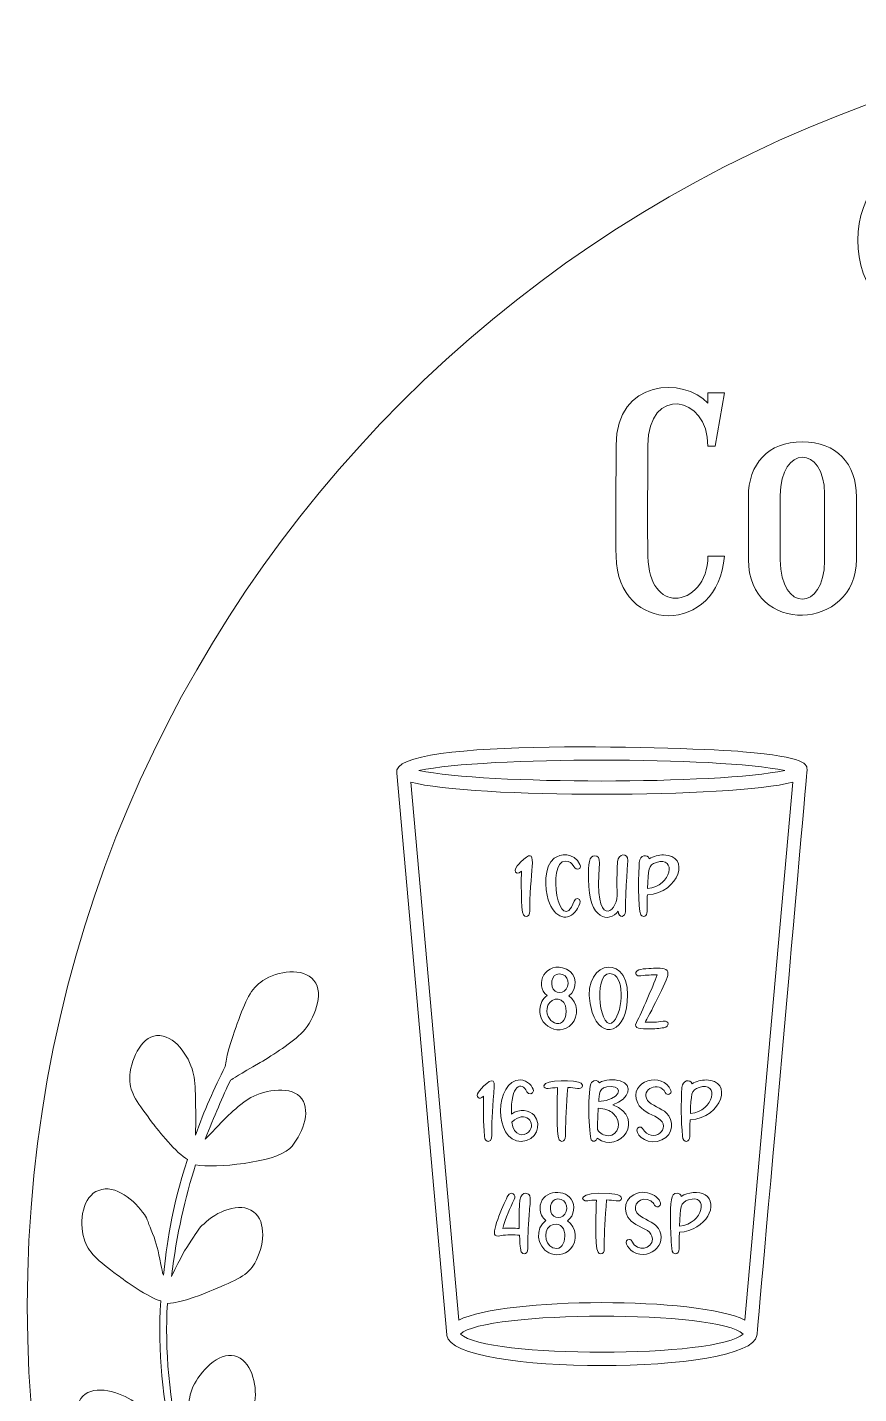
# Model space of a CAD drawing. Header units: inches. Extents: x -3.39 to 2.61, y -15.49 to -9.49.
# Drawn here: x -3.389 to -1.438, y -12.691 to -9.486 of the extents above; entities that cross this region are included whole.
import ezdxf

# ---------------------------------------------------------------- set-up
doc = ezdxf.new("R2010")
doc.units = ezdxf.units.IN
doc.header["$MEASUREMENT"] = 0
doc.layers.add('_U+0421_U+043B_U+043E_U+0439 1', color=7, linetype='Continuous')

msp = doc.modelspace()

# ---------------------------------------------------------------- linework, layer by layer
at = {"layer": '_U+0421_U+043B_U+043E_U+0439 1', "color": 1, "lineweight": 9, "true_color": 0xff0000}
msp.add_open_spline([(2.6111, -12.4861), (2.6111, -14.143), (1.268, -15.4861), (-0.3889, -15.4861), (-2.0457, -15.4861), (-3.3889, -14.143), (-3.3889, -12.4861), (-3.3889, -10.8293), (-2.0457, -9.4861), (-0.3889, -9.4861), (1.268, -9.4861), (2.6111, -10.8293), (2.6111, -12.4861)], degree=3, knots=[0, 0, 0, 0, 1, 1, 1, 2, 2, 2, 3, 3, 3, 4, 4, 4, 4], dxfattribs=at)
at = {"layer": '_U+0421_U+043B_U+043E_U+0439 1', "color": 7, "lineweight": 9, "true_color": 0xffffff}
for points, knots in [([(-1.0609, -9.9753), (-0.945, -10.2881), (-0.9581, -10.2697), (-0.934, -10.2697), (-0.934, -10.2697), (-0.934, -10.2837), (-0.934, -10.2837), (-0.934, -10.2837), (-1.0609, -10.2837), (-1.0609, -10.2837), (-1.0609, -10.2837), (-1.0609, -10.2691), (-1.0609, -10.2691), (-1.0447, -10.2714), (-1.0352, -10.2574), (-1.0407, -10.2423), (-1.0407, -10.2423), (-1.11, -10.0535), (-1.11, -10.0535), (-1.11, -10.0535), (-1.1402, -10.1021), (-1.1402, -10.1021), (-1.1402, -10.1021), (-1.1402, -10.2401), (-1.1402, -10.2401), (-1.1402, -10.2541), (-1.1318, -10.2697), (-1.1162, -10.2697), (-1.1162, -10.2697), (-1.1162, -10.2837), (-1.1162, -10.2837), (-1.1162, -10.2837), (-1.2385, -10.2837), (-1.2385, -10.2837), (-1.2385, -10.2837), (-1.2385, -10.2697), (-1.2385, -10.2697), (-1.2212, -10.2697), (-1.2145, -10.2535), (-1.2145, -10.2379), (-1.2145, -10.2379), (-1.2145, -9.8111), (-1.2145, -9.8111), (-1.234, -9.806), (-1.4055, -9.8222), (-1.4055, -9.9854), (-1.4055, -10.082), (-1.3412, -10.1602), (-1.2446, -10.1602), (-1.2446, -10.1602), (-1.2446, -10.1948), (-1.2446, -10.1948), (-1.4934, -10.1948), (-1.5274, -9.7764), (-1.2128, -9.7764), (-1.2128, -9.7764), (-1.1162, -9.7764), (-1.1162, -9.7764), (-1.1162, -9.7764), (-1.1162, -9.7904), (-1.1162, -9.7904), (-1.143, -9.7904), (-1.1402, -9.8027), (-1.1402, -9.82), (-1.1402, -9.82), (-1.1402, -10.0317), (-1.1402, -10.0317), (-1.1402, -10.0317), (-1.0078, -9.8178), (-1.0078, -9.8178), (-0.9988, -9.8032), (-1.0117, -9.7898), (-1.0245, -9.7904), (-1.0245, -9.7904), (-1.0245, -9.7764), (-1.0245, -9.7764), (-1.0245, -9.7764), (-0.934, -9.7764), (-0.934, -9.7764), (-0.934, -9.7764), (-0.934, -9.7904), (-0.934, -9.7904), (-0.9507, -9.7904), (-0.9498, -9.795), (-1.0609, -9.9753)], [0, 0, 0, 0, 1, 1, 1, 2, 2, 2, 3, 3, 3, 4, 4, 4, 5, 5, 5, 6, 6, 6, 7, 7, 7, 8, 8, 8, 9, 9, 9, 10, 10, 10, 11, 11, 11, 12, 12, 12, 13, 13, 13, 14, 14, 14, 15, 15, 15, 16, 16, 16, 17, 17, 17, 18, 18, 18, 19, 19, 19, 20, 20, 20, 21, 21, 21, 22, 22, 22, 23, 23, 23, 24, 24, 24, 25, 25, 25, 26, 26, 26, 27, 27, 27, 28, 28, 28, 28]), ([(-1.7915, -10.7264), (-1.7915, -10.7264), (-1.753, -10.7264), (-1.753, -10.7264), (-1.7655, -10.9127), (-2.0038, -10.9127), (-2.0071, -10.7269), (-2.0083, -10.6404), (-2.0071, -10.5526), (-2.0071, -10.4666), (-2.0071, -10.3099), (-1.8475, -10.3065), (-1.7915, -10.3677), (-1.7915, -10.3677), (-1.7915, -10.3432), (-1.7915, -10.3432), (-1.7915, -10.3432), (-1.753, -10.3432), (-1.753, -10.3432), (-1.753, -10.3432), (-1.7747, -10.4688), (-1.7747, -10.4688), (-1.7747, -10.4688), (-1.7915, -10.4688), (-1.7915, -10.4688), (-1.7915, -10.3479), (-1.9323, -10.3259), (-1.9323, -10.4666), (-1.9323, -10.5526), (-1.9345, -10.6415), (-1.9323, -10.7275), (-1.9306, -10.7951), (-1.9004, -10.8253), (-1.868, -10.8253), (-1.8312, -10.8253), (-1.7915, -10.7884), (-1.7915, -10.7264)], [0, 0, 0, 0, 1, 1, 1, 2, 2, 2, 3, 3, 3, 4, 4, 4, 5, 5, 5, 6, 6, 6, 7, 7, 7, 8, 8, 8, 9, 9, 9, 10, 10, 10, 11, 11, 11, 12, 12, 12, 12]), ([(-1.4429, -10.5878), (-1.4429, -10.5878), (-1.4429, -10.7342), (-1.4429, -10.7342), (-1.4429, -10.9032), (-1.6966, -10.9142), (-1.6966, -10.7342), (-1.6966, -10.7342), (-1.6966, -10.5878), (-1.6966, -10.5878), (-1.6966, -10.5107), (-1.6508, -10.4582), (-1.5697, -10.4582), (-1.4899, -10.4582), (-1.4429, -10.5102), (-1.4429, -10.5878)], [0, 0, 0, 0, 1, 1, 1, 2, 2, 2, 3, 3, 3, 4, 4, 4, 5, 5, 5, 5]), ([(-1.5178, -10.5806), (-1.5178, -10.465), (-1.6217, -10.4657), (-1.6217, -10.5839), (-1.6217, -10.5839), (-1.6217, -10.7353), (-1.6217, -10.7353), (-1.6217, -10.8581), (-1.5178, -10.858), (-1.5178, -10.737), (-1.5178, -10.737), (-1.5178, -10.5806), (-1.5178, -10.5806)], [0, 0, 0, 0, 1, 1, 1, 2, 2, 2, 3, 3, 3, 4, 4, 4, 4]), ([(-1.6767, -12.5545), (-1.6767, -12.5545), (-1.6765, -12.5545), (-1.6765, -12.5545), (-1.6764, -12.5535), (-1.5588, -11.2303), (-1.5588, -11.2294), (-1.5588, -11.2148), (-1.5588, -11.1983), (-1.7096, -11.1853), (-1.8192, -11.1758), (-2.5418, -11.1491), (-2.5218, -11.2354), (-2.5218, -11.2354), (-2.4047, -12.5527), (-2.4047, -12.5527), (-2.4047, -12.5527), (-2.4044, -12.5545), (-2.4044, -12.5545), (-2.4044, -12.5545), (-2.4044, -12.5545), (-2.4044, -12.5545), (-2.3917, -12.6494), (-1.6892, -12.6485), (-1.6767, -12.5545)], [0, 0, 0, 0, 1, 1, 1, 2, 2, 2, 3, 3, 3, 4, 4, 4, 5, 5, 5, 6, 6, 6, 7, 7, 7, 8, 8, 8, 8]), ([(-2.4697, -11.2294), (-2.3117, -11.1966), (-1.77, -11.1965), (-1.6114, -11.2294), (-1.7694, -11.2621), (-2.311, -11.2623), (-2.4697, -11.2294)], [0, 0, 0, 0, 1, 1, 1, 2, 2, 2, 2]), ([(-2.3763, -12.5185), (-2.3763, -12.5185), (-2.4885, -11.2567), (-2.4885, -11.2567), (-2.3478, -11.2948), (-1.7327, -11.2946), (-1.5926, -11.2567), (-1.5926, -11.2567), (-1.7047, -12.5185), (-1.7047, -12.5185), (-1.8145, -12.4635), (-2.268, -12.4642), (-2.3763, -12.5185)], [0, 0, 0, 0, 1, 1, 1, 2, 2, 2, 3, 3, 3, 4, 4, 4, 4]), ([(-2.2441, -11.463), (-2.2441, -11.4578), (-2.235, -11.4484), (-2.2314, -11.4447), (-2.186, -11.3994), (-2.2097, -11.4581), (-2.2097, -11.5495), (-2.2097, -11.5549), (-2.2089, -11.5641), (-2.2119, -11.5683), (-2.2152, -11.5728), (-2.2209, -11.5732), (-2.2245, -11.5681), (-2.2308, -11.5592), (-2.2296, -11.476), (-2.2293, -11.4651), (-2.2365, -11.4739), (-2.2441, -11.4699), (-2.2441, -11.463)], [0, 0, 0, 0, 1, 1, 1, 2, 2, 2, 3, 3, 3, 4, 4, 4, 5, 5, 5, 6, 6, 6, 6]), ([(-2.1664, -11.5328), (-2.1745, -11.507), (-2.1774, -11.454), (-2.1524, -11.4352), (-2.1385, -11.4248), (-2.1064, -11.4201), (-2.0918, -11.4497), (-2.0865, -11.4611), (-2.1004, -11.4647), (-2.1062, -11.4544), (-2.1108, -11.4459), (-2.1169, -11.4419), (-2.1253, -11.4419), (-2.1735, -11.4419), (-2.1383, -11.625), (-2.1058, -11.536), (-2.1029, -11.5276), (-2.091, -11.528), (-2.091, -11.5363), (-2.091, -11.5416), (-2.0972, -11.5528), (-2.1002, -11.5572), (-2.1184, -11.5843), (-2.1522, -11.5778), (-2.1664, -11.5328)], [0, 0, 0, 0, 1, 1, 1, 2, 2, 2, 3, 3, 3, 4, 4, 4, 5, 5, 5, 6, 6, 6, 7, 7, 7, 8, 8, 8, 8]), ([(-2.0719, -11.4843), (-2.0719, -11.4466), (-2.0706, -11.4293), (-2.0566, -11.4293), (-2.05, -11.4293), (-2.0452, -11.4339), (-2.0462, -11.4469), (-2.0597, -11.6047), (-2.0047, -11.5617), (-2.0047, -11.5229), (-2.0047, -11.5072), (-2.0063, -11.4865), (-2.0035, -11.4433), (-2.0024, -11.4236), (-1.9793, -11.4217), (-1.9793, -11.4405), (-1.9793, -11.4353), (-1.9851, -11.5093), (-1.9851, -11.5598), (-1.9851, -11.5742), (-2.0007, -11.5765), (-2.0024, -11.5594), (-2.0224, -11.5866), (-2.0719, -11.5824), (-2.0719, -11.4843)], [0, 0, 0, 0, 1, 1, 1, 2, 2, 2, 3, 3, 3, 4, 4, 4, 5, 5, 5, 6, 6, 6, 7, 7, 7, 8, 8, 8, 8]), ([(-1.949, -11.5677), (-1.949, -11.5677), (-1.949, -11.5677), (-1.949, -11.5677), (-1.9439, -11.575), (-1.9343, -11.5712), (-1.9343, -11.5599), (-1.9343, -11.5447), (-1.9341, -11.5316), (-1.9337, -11.5209), (-1.8573, -11.5161), (-1.8322, -11.4274), (-1.8957, -11.4274), (-1.9068, -11.4274), (-1.9196, -11.4302), (-1.9292, -11.4368), (-1.933, -11.4246), (-1.9516, -11.4273), (-1.9527, -11.4449), (-1.9538, -11.4613), (-1.957, -11.5564), (-1.949, -11.5677)], [0, 0, 0, 0, 1, 1, 1, 2, 2, 2, 3, 3, 3, 4, 4, 4, 5, 5, 5, 6, 6, 6, 7, 7, 7, 7]), ([(-1.933, -11.5063), (-1.9309, -11.4612), (-1.9321, -11.4512), (-1.9125, -11.4448), (-1.8644, -11.4293), (-1.8762, -11.5012), (-1.933, -11.5063)], [0, 0, 0, 0, 1, 1, 1, 2, 2, 2, 2]), ([(-2.063, -11.7967), (-2.0423, -11.8627), (-1.98, -11.8471), (-1.98, -11.7555), (-1.98, -11.6508), (-2.1002, -11.6786), (-2.063, -11.7967)], [0, 0, 0, 0, 1, 1, 1, 2, 2, 2, 2]), ([(-3.2589, -12.697), (-3.2305, -12.6686), (-3.1706, -12.6876), (-3.139, -12.7097), (-3.1295, -12.716), (-3.1201, -12.7254), (-3.1043, -12.7444), (-3.0928, -12.7581), (-3.0444, -12.82), (-3.0443, -12.8201), (-3.0727, -12.7065), (-3.0822, -12.5929), (-3.0759, -12.473), (-3.1043, -12.4666), (-3.1611, -12.4256), (-3.1769, -12.413), (-3.2242, -12.3783), (-3.2463, -12.3593), (-3.2558, -12.3278), (-3.2684, -12.2868), (-3.2589, -12.2268), (-3.2211, -12.2142), (-3.1832, -12.1984), (-3.1358, -12.2394), (-3.1138, -12.271), (-3.1074, -12.2804), (-3.1043, -12.2931), (-3.0948, -12.3152), (-3.0854, -12.3404), (-3.0822, -12.353), (-3.0759, -12.3877), (-3.0727, -12.3972), (-3.0727, -12.4067), (-3.0696, -12.413), (-3.0611, -12.3456), (-3.0521, -12.2595), (-3.0128, -12.1416), (-3.038, -12.129), (-3.0822, -12.0722), (-3.0948, -12.0564), (-3.1295, -12.009), (-3.1485, -11.987), (-3.1485, -11.9522), (-3.1485, -11.9112), (-3.1232, -11.8544), (-3.0854, -11.8512), (-3.0443, -11.8481), (-3.0096, -11.8986), (-3.0001, -11.9365), (-2.9925, -11.967), (-2.9938, -12.0199), (-2.9938, -12.0848), (-2.9749, -12.028), (-2.9496, -11.9743), (-2.9244, -11.9238), (-2.9212, -11.8923), (-2.9023, -11.8386), (-2.896, -11.8228), (-2.8771, -11.7692), (-2.8644, -11.7408), (-2.836, -11.7219), (-2.8013, -11.6998), (-2.7414, -11.6903), (-2.7161, -11.7219), (-2.6909, -11.7534), (-2.7161, -11.8134), (-2.7414, -11.8418), (-2.768, -11.8685), (-2.811, -11.8956), (-2.8423, -11.9144), (-2.8928, -11.9428), (-2.9055, -11.9522), (-2.9118, -11.9554), (-2.9307, -11.9933), (-2.9496, -12.0406), (-2.9717, -12.0943), (-2.9206, -12.0431), (-2.9115, -12.0278), (-2.8644, -11.9964), (-2.8297, -11.9775), (-2.7666, -11.968), (-2.7445, -11.9996), (-2.7224, -12.0311), (-2.7445, -12.0848), (-2.7729, -12.1163), (-2.811, -12.1497), (-2.947, -12.1627), (-2.9938, -12.1542), (-3.0191, -12.23), (-3.038, -12.3183), (-3.0506, -12.4162), (-3.0266, -12.368), (-3.0209, -12.3556), (-3.0033, -12.3309), (-2.9907, -12.312), (-2.9844, -12.2994), (-2.9749, -12.2931), (-2.9465, -12.2647), (-2.8897, -12.2394), (-2.8581, -12.2647), (-2.8266, -12.2868), (-2.8329, -12.3467), (-2.855, -12.3846), (-2.8707, -12.413), (-2.8992, -12.4256), (-2.9528, -12.4477), (-2.9686, -12.454), (-3.0254, -12.4793), (-3.0601, -12.4793), (-3.0664, -12.5866), (-3.0569, -12.7065), (-3.0254, -12.8296), (-3.0254, -12.8201), (-3.0222, -12.8106), (-3.0222, -12.798), (-3.0191, -12.7633), (-3.0191, -12.7475), (-3.0128, -12.7223), (-3.0065, -12.697), (-3.0065, -12.6876), (-3.0001, -12.6749), (-2.9844, -12.6402), (-2.9402, -12.5929), (-2.9023, -12.6023), (-2.8644, -12.6118), (-2.8487, -12.6686), (-2.855, -12.7096), (-2.8613, -12.7412), (-2.8802, -12.7633), (-2.9212, -12.8043), (-2.9339, -12.8169), (-2.9844, -12.8674), (-3.0128, -12.8769), (-2.9812, -12.9779), (-2.9339, -13.0757), (-2.8739, -13.1673), (-2.8739, -13.1534), (-2.8865, -13.0502), (-2.8771, -13.0126), (-2.8676, -12.9747), (-2.8329, -12.9211), (-2.7919, -12.9242), (-2.754, -12.9274), (-2.7256, -12.9811), (-2.7256, -13.0221), (-2.7256, -13.0568), (-2.7414, -13.0789), (-2.7729, -13.1262), (-2.7824, -13.142), (-2.8171, -13.1893), (-2.8423, -13.2083), (-2.8329, -13.2209), (-2.8234, -13.2335), (-2.8139, -13.2461), (-2.8108, -13.2493), (-2.8108, -13.2588), (-2.8171, -13.2619), (-2.8203, -13.2619), (-2.8203, -13.2651), (-2.8234, -13.2651), (-2.8337, -13.2651), (-2.8324, -13.2636), (-2.8644, -13.2209), (-2.8897, -13.2335), (-2.9654, -13.2272), (-2.9844, -13.2272), (-3.0412, -13.2209), (-3.0727, -13.2209), (-3.098, -13.1988), (-3.1295, -13.1704), (-3.1516, -13.1168), (-3.1295, -13.0852), (-3.1074, -13.0536), (-3.0443, -13.06), (-3.0096, -13.0757), (-2.972, -13.1008), (-2.9194, -13.1502), (-2.9055, -13.1641), (-2.9623, -13.0757), (-3.0065, -12.9811), (-3.0349, -12.8832), (-3.0664, -12.8864), (-3.1295, -12.8706), (-3.1453, -12.8643), (-3.2021, -12.8485), (-3.2305, -12.8422), (-3.2495, -12.8138), (-3.2715, -12.7822), (-3.2842, -12.7223), (-3.2589, -12.697)], [0, 0, 0, 0, 1, 1, 1, 2, 2, 2, 3, 3, 3, 4, 4, 4, 5, 5, 5, 6, 6, 6, 7, 7, 7, 8, 8, 8, 9, 9, 9, 10, 10, 10, 11, 11, 11, 12, 12, 12, 13, 13, 13, 14, 14, 14, 15, 15, 15, 16, 16, 16, 17, 17, 17, 18, 18, 18, 19, 19, 19, 20, 20, 20, 21, 21, 21, 22, 22, 22, 23, 23, 23, 24, 24, 24, 25, 25, 25, 26, 26, 26, 27, 27, 27, 28, 28, 28, 29, 29, 29, 30, 30, 30, 31, 31, 31, 32, 32, 32, 33, 33, 33, 34, 34, 34, 35, 35, 35, 36, 36, 36, 37, 37, 37, 38, 38, 38, 39, 39, 39, 40, 40, 40, 41, 41, 41, 42, 42, 42, 43, 43, 43, 44, 44, 44, 45, 45, 45, 46, 46, 46, 47, 47, 47, 48, 48, 48, 49, 49, 49, 50, 50, 50, 51, 51, 51, 52, 52, 52, 53, 53, 53, 54, 54, 54, 55, 55, 55, 56, 56, 56, 57, 57, 57, 58, 58, 58, 59, 59, 59, 60, 60, 60, 61, 61, 61, 62, 62, 62, 63, 63, 63, 63]), ([(-2.1814, -11.7714), (-2.1814, -11.7714), (-2.1814, -11.7714), (-2.1814, -11.7714), (-2.2049, -11.8194), (-2.143, -11.8599), (-2.1107, -11.8237), (-2.0946, -11.8055), (-2.096, -11.7729), (-2.118, -11.7577), (-2.0973, -11.7429), (-2.0974, -11.707), (-2.1236, -11.6951), (-2.1723, -11.6733), (-2.201, -11.7334), (-2.1686, -11.7569), (-2.1742, -11.7606), (-2.1785, -11.7655), (-2.1814, -11.7714)], [0, 0, 0, 0, 1, 1, 1, 2, 2, 2, 3, 3, 3, 4, 4, 4, 5, 5, 5, 6, 6, 6, 6]), ([(-1.9106, -11.7087), (-1.9234, -11.7085), (-1.9357, -11.709), (-1.9487, -11.711), (-1.9612, -11.713), (-1.9637, -11.704), (-1.9573, -11.6989), (-1.9512, -11.6939), (-1.9233, -11.6932), (-1.9154, -11.6932), (-1.8981, -11.6932), (-1.8853, -11.6915), (-1.8853, -11.7069), (-1.8853, -11.7202), (-1.9323, -11.8082), (-1.9389, -11.8199), (-1.9248, -11.8202), (-1.9108, -11.8198), (-1.8967, -11.8175), (-1.8802, -11.815), (-1.8818, -11.8304), (-1.895, -11.8326), (-1.9052, -11.8344), (-1.917, -11.8353), (-1.93, -11.8353), (-1.9473, -11.8353), (-1.9675, -11.8359), (-1.9594, -11.8205), (-1.9594, -11.8205), (-1.9594, -11.8205), (-1.9594, -11.8205), (-1.9454, -11.7942), (-1.9224, -11.7388), (-1.9106, -11.7087)], [0, 0, 0, 0, 1, 1, 1, 2, 2, 2, 3, 3, 3, 4, 4, 4, 5, 5, 5, 6, 6, 6, 7, 7, 7, 8, 8, 8, 9, 9, 9, 10, 10, 10, 11, 11, 11, 11]), ([(-2.1292, -11.7468), (-2.1292, -11.7468), (-2.1292, -11.7468), (-2.1292, -11.7468), (-2.1346, -11.7505), (-2.1446, -11.7513), (-2.1502, -11.7471), (-2.1637, -11.737), (-2.1599, -11.7064), (-2.1404, -11.7064), (-2.1171, -11.7064), (-2.1132, -11.736), (-2.1292, -11.7468)], [0, 0, 0, 0, 1, 1, 1, 2, 2, 2, 3, 3, 3, 4, 4, 4, 4]), ([(-2.022, -11.7058), (-1.9856, -11.7058), (-1.9902, -11.7931), (-2.0124, -11.8177), (-2.0433, -11.8527), (-2.0637, -11.7058), (-2.022, -11.7058)], [0, 0, 0, 0, 1, 1, 1, 2, 2, 2, 2]), ([(-2.1244, -11.7936), (-2.1244, -11.8463), (-2.182, -11.8194), (-2.1669, -11.7801), (-2.1591, -11.7602), (-2.1244, -11.7568), (-2.1244, -11.7936)], [0, 0, 0, 0, 1, 1, 1, 2, 2, 2, 2]), ([(-2.3071, -12.0996), (-2.3109, -12.0996), (-2.3153, -12.0963), (-2.316, -12.0872), (-2.3188, -12.0536), (-2.319, -12.0255), (-2.3183, -11.9929), (-2.3277, -12.0044), (-2.3378, -11.9943), (-2.3303, -11.984), (-2.3147, -11.9628), (-2.2898, -11.9431), (-2.2929, -11.9707), (-2.2967, -12.0137), (-2.2987, -12.0496), (-2.2987, -12.0773), (-2.2987, -12.0867), (-2.2973, -12.0996), (-2.3071, -12.0996)], [0, 0, 0, 0, 1, 1, 1, 2, 2, 2, 3, 3, 3, 4, 4, 4, 5, 5, 5, 6, 6, 6, 6]), ([(-2.0978, -11.9749), (-2.1047, -11.9738), (-2.1123, -11.9731), (-2.1203, -11.9727), (-2.1239, -12.0158), (-2.1257, -12.0508), (-2.1258, -12.0769), (-2.1258, -12.0823), (-2.125, -12.0915), (-2.128, -12.0957), (-2.1312, -12.1001), (-2.1367, -12.1007), (-2.1405, -12.0955), (-2.1482, -12.0848), (-2.1453, -11.9913), (-2.1443, -11.9729), (-2.1601, -11.9736), (-2.1763, -11.9794), (-2.1763, -11.9689), (-2.1763, -11.9531), (-2.0988, -11.9549), (-2.0891, -11.9628), (-2.0828, -11.9679), (-2.0852, -11.9768), (-2.0978, -11.9749)], [0, 0, 0, 0, 1, 1, 1, 2, 2, 2, 3, 3, 3, 4, 4, 4, 5, 5, 5, 6, 6, 6, 7, 7, 7, 8, 8, 8, 8]), ([(-1.9974, -11.9576), (-2.0125, -11.953), (-2.0329, -11.9535), (-2.0464, -11.9616), (-2.0495, -11.9549), (-2.0579, -11.9546), (-2.0645, -11.9611), (-2.075, -11.9713), (-2.0708, -12.0878), (-2.0654, -12.0955), (-2.0609, -12.102), (-2.0532, -12.0994), (-2.0513, -12.092), (-1.9988, -12.1307), (-1.936, -12.0449), (-2.0144, -12.0136), (-1.9749, -11.999), (-1.9658, -11.9671), (-1.9974, -11.9576)], [0, 0, 0, 0, 1, 1, 1, 2, 2, 2, 3, 3, 3, 4, 4, 4, 5, 5, 5, 6, 6, 6, 6]), ([(-1.8995, -12.0959), (-1.9309, -12.1101), (-1.9582, -12.0871), (-1.9582, -12.0726), (-1.9582, -12.0653), (-1.9485, -12.0625), (-1.9448, -12.0693), (-1.9234, -12.1082), (-1.871, -12.0676), (-1.9098, -12.0439), (-1.9273, -12.0333), (-1.9474, -12.0291), (-1.9564, -12.0093), (-1.9805, -11.956), (-1.895, -11.9346), (-1.8786, -11.9798), (-1.8758, -11.9879), (-1.8876, -11.9932), (-1.8916, -11.9849), (-1.9049, -11.957), (-1.9517, -11.9765), (-1.9333, -12.0031), (-1.9254, -12.0143), (-1.9004, -12.0215), (-1.8885, -12.0329), (-1.872, -12.0488), (-1.8712, -12.0831), (-1.8995, -12.0959)], [0, 0, 0, 0, 1, 1, 1, 2, 2, 2, 3, 3, 3, 4, 4, 4, 5, 5, 5, 6, 6, 6, 7, 7, 7, 8, 8, 8, 9, 9, 9, 9]), ([(-1.834, -12.0876), (-1.834, -12.0726), (-1.8338, -12.0595), (-1.8335, -12.0487), (-1.7569, -12.0438), (-1.7321, -11.9552), (-1.7955, -11.9552), (-1.8066, -11.9552), (-1.8195, -11.9581), (-1.8289, -11.9646), (-1.8329, -11.9523), (-1.8514, -11.9553), (-1.8524, -11.9727), (-1.855, -12.0116), (-1.8545, -12.0496), (-1.8513, -12.0869), (-1.8497, -12.1046), (-1.834, -12.1018), (-1.834, -12.0876)], [0, 0, 0, 0, 1, 1, 1, 2, 2, 2, 3, 3, 3, 4, 4, 4, 5, 5, 5, 6, 6, 6, 6]), ([(-2.2296, -12.0993), (-2.1949, -12.0993), (-2.1797, -12.0607), (-2.1995, -12.0376), (-2.1995, -12.0376), (-2.1995, -12.0375), (-2.1995, -12.0375), (-2.2095, -12.0261), (-2.2332, -12.0219), (-2.2529, -12.0354), (-2.2548, -11.966), (-2.2282, -11.9572), (-2.2162, -11.9828), (-2.2128, -11.99), (-2.2012, -11.9891), (-2.2012, -11.9804), (-2.2012, -11.9715), (-2.2156, -11.9552), (-2.2314, -11.9552), (-2.2921, -11.9552), (-2.2957, -12.0993), (-2.2296, -12.0993)], [0, 0, 0, 0, 1, 1, 1, 2, 2, 2, 3, 3, 3, 4, 4, 4, 5, 5, 5, 6, 6, 6, 7, 7, 7, 7]), ([(-2.0477, -12.0061), (-2.0467, -11.9907), (-2.0502, -11.9705), (-2.0187, -11.9705), (-1.9889, -11.9705), (-1.9969, -12.0018), (-2.0477, -12.0061)], [0, 0, 0, 0, 1, 1, 1, 2, 2, 2, 2]), ([(-1.8328, -12.0341), (-1.8306, -11.9888), (-1.8318, -11.9789), (-1.8122, -11.9726), (-1.7643, -11.957), (-1.7757, -12.0289), (-1.8328, -12.0341)], [0, 0, 0, 0, 1, 1, 1, 2, 2, 2, 2]), ([(-2.2516, -12.0542), (-2.221, -12.0229), (-2.1915, -12.0574), (-2.2127, -12.0774), (-2.2247, -12.0887), (-2.2469, -12.0881), (-2.2516, -12.0542)], [0, 0, 0, 0, 1, 1, 1, 2, 2, 2, 2]), ([(-2.0252, -12.0859), (-2.0363, -12.0859), (-2.0447, -12.0812), (-2.0507, -12.0716), (-2.0506, -12.0564), (-2.05, -12.0395), (-2.0488, -12.0213), (-2.0336, -12.0223), (-2.0218, -12.0264), (-2.0136, -12.0337), (-2.0136, -12.0337), (-2.0136, -12.0337), (-2.0136, -12.0337), (-1.9916, -12.053), (-2.0022, -12.0859), (-2.0252, -12.0859)], [0, 0, 0, 0, 1, 1, 1, 2, 2, 2, 3, 3, 3, 4, 4, 4, 5, 5, 5, 5]), ([(-2.1211, -12.2855), (-2.1042, -12.2734), (-2.1025, -12.2488), (-2.1122, -12.235), (-2.1314, -12.2078), (-2.1855, -12.2154), (-2.1855, -12.256), (-2.1855, -12.2684), (-2.1809, -12.2781), (-2.1718, -12.2847), (-2.1979, -12.3022), (-2.1936, -12.3465), (-2.1646, -12.3609), (-2.1508, -12.3678), (-2.1277, -12.367), (-2.1139, -12.3514), (-2.0975, -12.3331), (-2.0994, -12.3005), (-2.1211, -12.2855)], [0, 0, 0, 0, 1, 1, 1, 2, 2, 2, 3, 3, 3, 4, 4, 4, 5, 5, 5, 6, 6, 6, 6]), ([(-1.9672, -12.3582), (-1.9819, -12.3497), (-1.9899, -12.3292), (-1.9758, -12.3292), (-1.9732, -12.3292), (-1.971, -12.3306), (-1.9699, -12.3331), (-1.9575, -12.3609), (-1.922, -12.351), (-1.922, -12.3283), (-1.9223, -12.3093), (-1.9398, -12.3061), (-1.961, -12.2942), (-1.9942, -12.2755), (-1.9905, -12.2377), (-1.9658, -12.2243), (-1.9303, -12.2049), (-1.8917, -12.2407), (-1.9059, -12.2514), (-1.9093, -12.2541), (-1.9144, -12.2536), (-1.9167, -12.2488), (-1.9186, -12.2447), (-1.9217, -12.2414), (-1.9259, -12.2389), (-1.9489, -12.2253), (-1.971, -12.2488), (-1.9583, -12.267), (-1.9506, -12.2781), (-1.9255, -12.2855), (-1.9136, -12.2968), (-1.9136, -12.2968), (-1.9136, -12.2968), (-1.9136, -12.2968), (-1.8784, -12.3308), (-1.9247, -12.3829), (-1.9672, -12.3582)], [0, 0, 0, 0, 1, 1, 1, 2, 2, 2, 3, 3, 3, 4, 4, 4, 5, 5, 5, 6, 6, 6, 7, 7, 7, 8, 8, 8, 9, 9, 9, 10, 10, 10, 11, 11, 11, 12, 12, 12, 12]), ([(-2.2114, -12.2244), (-2.2062, -12.2302), (-2.2097, -12.2522), (-2.2104, -12.2604), (-2.213, -12.2918), (-2.2143, -12.3189), (-2.2143, -12.3408), (-2.2143, -12.3462), (-2.2134, -12.3554), (-2.2165, -12.3596), (-2.2198, -12.3641), (-2.2253, -12.3646), (-2.229, -12.3593), (-2.2307, -12.357), (-2.2324, -12.3505), (-2.2337, -12.3195), (-2.2458, -12.3179), (-2.2649, -12.318), (-2.2765, -12.3202), (-2.2816, -12.3211), (-2.2867, -12.3226), (-2.2906, -12.3195), (-2.3011, -12.3114), (-2.2671, -12.2384), (-2.2609, -12.2267), (-2.2542, -12.2144), (-2.2395, -12.2239), (-2.2461, -12.2357), (-2.2563, -12.2551), (-2.2654, -12.2779), (-2.2732, -12.3035), (-2.2634, -12.3023), (-2.2439, -12.3026), (-2.2342, -12.3037), (-2.2353, -12.2376), (-2.2341, -12.2203), (-2.2186, -12.221), (-2.2158, -12.2211), (-2.2133, -12.2223), (-2.2114, -12.2244)], [0, 0, 0, 0, 1, 1, 1, 2, 2, 2, 3, 3, 3, 4, 4, 4, 5, 5, 5, 6, 6, 6, 7, 7, 7, 8, 8, 8, 9, 9, 9, 10, 10, 10, 11, 11, 11, 12, 12, 12, 13, 13, 13, 13]), ([(-2.1323, -12.2746), (-2.1323, -12.2746), (-2.1323, -12.2746), (-2.1323, -12.2746), (-2.1377, -12.2782), (-2.1478, -12.2791), (-2.1534, -12.2749), (-2.1671, -12.2646), (-2.1627, -12.2342), (-2.1435, -12.2342), (-2.1203, -12.2342), (-2.1163, -12.2638), (-2.1323, -12.2746)], [0, 0, 0, 0, 1, 1, 1, 2, 2, 2, 3, 3, 3, 4, 4, 4, 4]), ([(-2.0533, -12.2368), (-2.0604, -12.2371), (-2.0671, -12.2378), (-2.0734, -12.2388), (-2.0912, -12.2414), (-2.1001, -12.2159), (-2.0225, -12.2216), (-2.0168, -12.222), (-2.0025, -12.2231), (-1.9981, -12.2267), (-1.9918, -12.2318), (-1.9941, -12.2406), (-2.0068, -12.2388), (-2.0137, -12.2377), (-2.0213, -12.2369), (-2.0293, -12.2366), (-2.0329, -12.2796), (-2.0348, -12.3147), (-2.0348, -12.3408), (-2.0348, -12.3462), (-2.0339, -12.3554), (-2.037, -12.3596), (-2.0403, -12.3641), (-2.0458, -12.3645), (-2.0495, -12.3594), (-2.0575, -12.3483), (-2.0541, -12.251), (-2.0533, -12.2368)], [0, 0, 0, 0, 1, 1, 1, 2, 2, 2, 3, 3, 3, 4, 4, 4, 5, 5, 5, 6, 6, 6, 7, 7, 7, 8, 8, 8, 9, 9, 9, 9]), ([(-1.8792, -12.2865), (-1.8792, -12.3078), (-1.8783, -12.3294), (-1.8764, -12.3508), (-1.8748, -12.3684), (-1.8591, -12.3658), (-1.8591, -12.3515), (-1.8591, -12.3365), (-1.8589, -12.3234), (-1.8585, -12.3125), (-1.7947, -12.3085), (-1.765, -12.245), (-1.7981, -12.2244), (-1.8125, -12.2154), (-1.8396, -12.2186), (-1.854, -12.2284), (-1.8554, -12.2241), (-1.8591, -12.2212), (-1.8635, -12.221), (-1.8797, -12.2204), (-1.8792, -12.2417), (-1.8792, -12.2865)], [0, 0, 0, 0, 1, 1, 1, 2, 2, 2, 3, 3, 3, 4, 4, 4, 5, 5, 5, 6, 6, 6, 7, 7, 7, 7]), ([(-1.8579, -12.298), (-1.8557, -12.2527), (-1.8569, -12.2428), (-1.8372, -12.2365), (-1.7891, -12.2208), (-1.801, -12.2928), (-1.8579, -12.298)], [0, 0, 0, 0, 1, 1, 1, 2, 2, 2, 2]), ([(-2.146, -12.3505), (-2.1738, -12.3505), (-2.1802, -12.3111), (-2.1621, -12.2974), (-2.1188, -12.2758), (-2.119, -12.3505), (-2.146, -12.3505)], [0, 0, 0, 0, 1, 1, 1, 2, 2, 2, 2]), ([(-1.7087, -12.5513), (-1.7665, -12.6078), (-2.314, -12.6084), (-2.3724, -12.5513), (-2.3157, -12.496), (-1.7667, -12.4947), (-1.7087, -12.5513)], [0, 0, 0, 0, 1, 1, 1, 2, 2, 2, 2])]:
    msp.add_open_spline(points, degree=3, knots=knots, dxfattribs=at)

doc.saveas('drawing.dxf')
